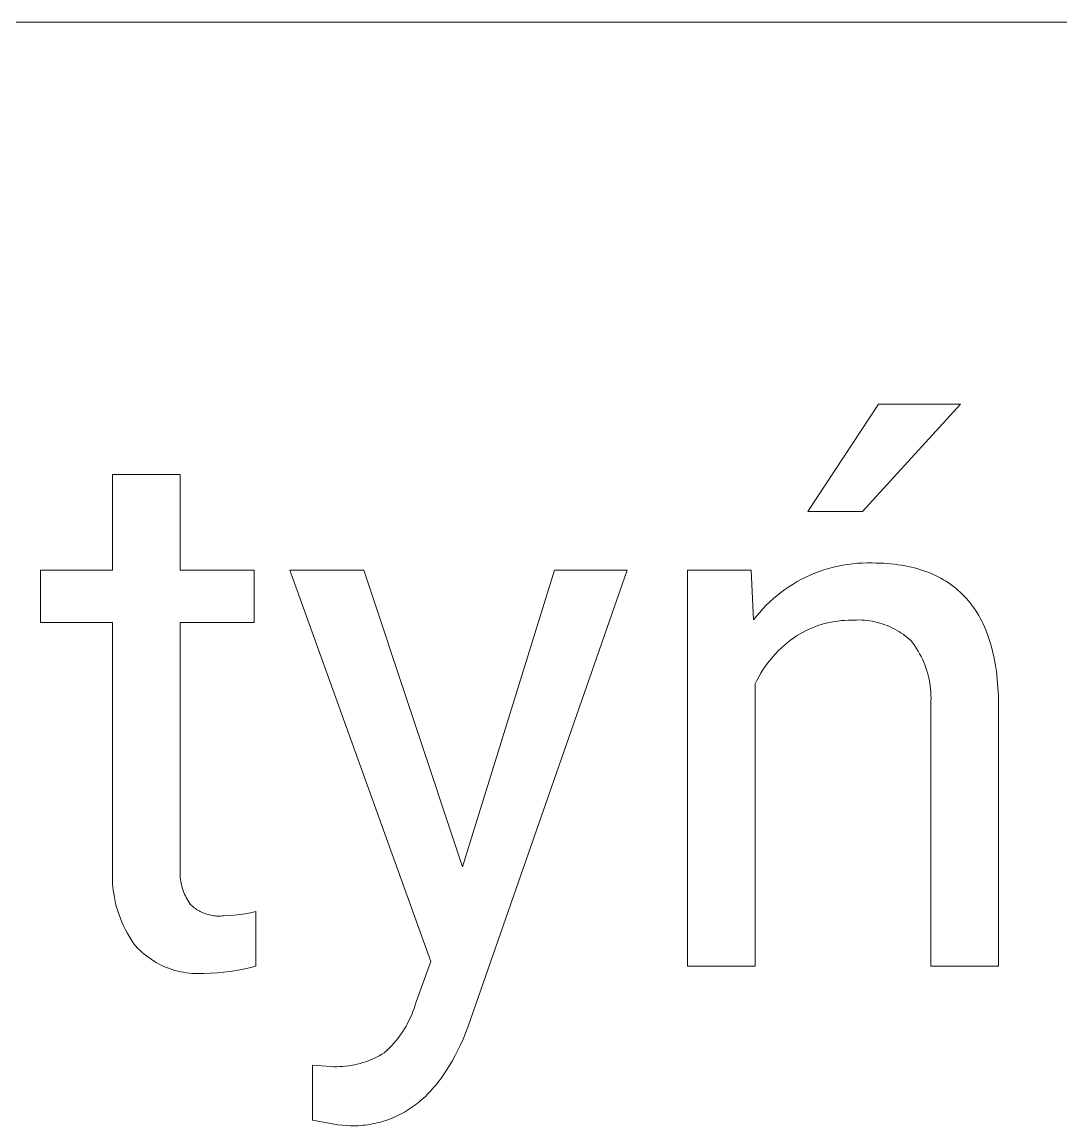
# Model space of a CAD drawing. Header units: millimetres. Extents: x 974 to 5700, y -47 to 3256.
# Drawn here: x 4826.1 to 4913.5, y 389 to 481.8 of the extents above; entities that cross this region are included whole.
import ezdxf

# ---------------------------------------------------------------- set-up
doc = ezdxf.new("R2010")
doc.units = ezdxf.units.MM
doc.header["$MEASUREMENT"] = 0
doc.layers.add('Domyślny', color=7, linetype='Continuous', true_color=0x000000)

msp = doc.modelspace()

# ---------------------------------------------------------------- linework, layer by layer
at = {"layer": 'Domyślny', "color": 18, "lineweight": 15, "true_color": 0x000000}
for p, q in [((5695.696, 481.767), (3913.938, 481.767)), ((4892.221, 440.639), (4898.155, 449.658)), ((4905.033, 449.658), (4896.801, 440.623)), ((4898.155, 449.658), (4905.033, 449.658)), ((4833.756, 435.697), (4833.756, 443.755)), ((4833.756, 443.755), (4839.438, 443.755)), ((4839.438, 443.755), (4839.438, 435.697)), ((4896.801, 440.623), (4892.221, 440.639)), ((4894.354, 435.955), (4894.753, 436.048)), ((4894.753, 436.048), (4895.155, 436.126)), ((4895.155, 436.126), (4895.56, 436.192)), ((4895.56, 436.192), (4895.967, 436.243)), ((4895.967, 436.243), (4896.375, 436.281)), ((4896.375, 436.281), (4896.784, 436.305)), ((4896.784, 436.305), (4897.194, 436.315)), ((4897.194, 436.315), (4897.604, 436.311)), ((4897.604, 436.311), (4897.93, 436.308)), ((4897.93, 436.308), (4898.252, 436.299)), ((4898.252, 436.299), (4898.568, 436.284)), ((4898.568, 436.284), (4898.879, 436.264)), ((4898.879, 436.264), (4899.186, 436.238)), ((4899.186, 436.238), (4899.487, 436.206)), ((4899.487, 436.206), (4899.783, 436.168)), ((4899.783, 436.168), (4900.074, 436.125)), ((4900.074, 436.125), (4900.36, 436.075)), ((4900.36, 436.075), (4900.641, 436.02)), ((4900.641, 436.02), (4900.916, 435.959)), ((4827.696, 431.305), (4827.696, 435.697)), ((4827.696, 435.697), (4833.756, 435.697)), ((4839.438, 435.697), (4845.655, 435.697)), ((4845.655, 435.697), (4845.655, 431.305)), ((4860.526, 402.806), (4848.658, 435.702)), ((4848.658, 435.702), (4854.875, 435.702)), ((4854.875, 435.702), (4863.17, 410.77)), ((4863.17, 410.77), (4870.914, 435.702)), ((4877.005, 435.702), (4863.627, 397.313)), ((4870.914, 435.702), (4877.005, 435.702)), ((4882.085, 402.439), (4882.085, 435.697)), ((4882.085, 435.697), (4887.452, 435.697)), ((4887.452, 435.697), (4887.641, 431.526)), ((4891.678, 434.938), (4892.044, 435.122)), ((4892.044, 435.122), (4892.416, 435.293)), ((4892.416, 435.293), (4892.795, 435.452)), ((4892.795, 435.452), (4893.178, 435.597)), ((4893.178, 435.597), (4893.566, 435.73)), ((4893.566, 435.73), (4893.958, 435.849)), ((4893.958, 435.849), (4894.354, 435.955)), ((4900.916, 435.959), (4901.187, 435.892)), ((4901.187, 435.892), (4901.453, 435.82)), ((4901.453, 435.82), (4901.713, 435.741)), ((4901.713, 435.741), (4901.969, 435.657)), ((4901.969, 435.657), (4902.219, 435.567)), ((4902.219, 435.567), (4902.464, 435.471)), ((4902.464, 435.471), (4902.704, 435.369)), ((4902.704, 435.369), (4902.94, 435.262)), ((4902.94, 435.262), (4903.17, 435.149)), ((4903.17, 435.149), (4903.394, 435.029)), ((4890.28, 434.083), (4890.618, 434.314)), ((4890.618, 434.314), (4890.964, 434.534)), ((4890.964, 434.534), (4891.318, 434.742)), ((4891.318, 434.742), (4891.678, 434.938)), ((4903.394, 435.029), (4903.614, 434.905)), ((4903.614, 434.905), (4903.829, 434.774)), ((4903.829, 434.774), (4904.039, 434.637)), ((4904.039, 434.637), (4904.243, 434.495)), ((4904.243, 434.495), (4904.443, 434.347)), ((4904.443, 434.347), (4904.637, 434.193)), ((4904.637, 434.193), (4904.826, 434.033)), ((4889.011, 433.047), (4889.315, 433.322)), ((4889.315, 433.322), (4889.628, 433.586)), ((4889.628, 433.586), (4889.95, 433.84)), ((4889.95, 433.84), (4890.28, 434.083)), ((4904.826, 434.033), (4905.011, 433.867)), ((4905.011, 433.867), (4905.19, 433.696)), ((4905.19, 433.696), (4905.364, 433.519)), ((4905.364, 433.519), (4905.533, 433.336)), ((4905.533, 433.336), (4905.696, 433.147)), ((4888.158, 432.162), (4888.432, 432.466)), ((4888.432, 432.466), (4888.717, 432.761)), ((4888.717, 432.761), (4889.011, 433.047)), ((4905.696, 433.147), (4905.855, 432.952)), ((4905.855, 432.952), (4906.009, 432.752)), ((4906.009, 432.752), (4906.157, 432.546)), ((4906.157, 432.546), (4906.301, 432.334)), ((4906.301, 432.334), (4906.439, 432.116)), ((4887.641, 431.526), (4887.894, 431.848)), ((4887.894, 431.848), (4888.158, 432.162)), ((4894.447, 431.394), (4894.165, 431.345)), ((4894.73, 431.434), (4894.447, 431.394)), ((4895.015, 431.464), (4894.73, 431.434)), ((4895.3, 431.484), (4895.015, 431.464)), ((4895.586, 431.494), (4895.3, 431.484)), ((4895.872, 431.494), (4895.586, 431.494)), ((4896.091, 431.51), (4895.872, 431.494)), ((4896.309, 431.518), (4896.091, 431.51)), ((4896.528, 431.519), (4896.309, 431.518)), ((4896.747, 431.512), (4896.528, 431.519)), ((4896.965, 431.498), (4896.747, 431.512)), ((4897.183, 431.477), (4896.965, 431.498)), ((4897.4, 431.448), (4897.183, 431.477)), ((4897.616, 431.413), (4897.4, 431.448)), ((4897.83, 431.37), (4897.616, 431.413)), ((4898.043, 431.319), (4897.83, 431.37)), ((4906.439, 432.116), (4906.572, 431.892)), ((4906.572, 431.892), (4906.701, 431.663)), ((4906.701, 431.663), (4906.824, 431.427)), ((4906.824, 431.427), (4906.941, 431.186)), ((4833.756, 431.305), (4827.696, 431.305)), ((4833.756, 410.671), (4833.756, 431.305)), ((4845.655, 431.305), (4839.438, 431.305)), ((4839.438, 431.305), (4839.438, 410.655)), ((4891.753, 430.469), (4891.505, 430.326)), ((4892.006, 430.603), (4891.753, 430.469)), ((4892.263, 430.728), (4892.006, 430.603)), ((4892.525, 430.844), (4892.263, 430.728)), ((4892.79, 430.951), (4892.525, 430.844)), ((4893.059, 431.049), (4892.79, 430.951)), ((4893.332, 431.137), (4893.059, 431.049)), ((4893.607, 431.216), (4893.332, 431.137)), ((4893.885, 431.285), (4893.607, 431.216)), ((4894.165, 431.345), (4893.885, 431.285)), ((4898.254, 431.262), (4898.043, 431.319)), ((4898.463, 431.198), (4898.254, 431.262)), ((4898.67, 431.126), (4898.463, 431.198)), ((4898.875, 431.048), (4898.67, 431.126)), ((4899.076, 430.963), (4898.875, 431.048)), ((4899.275, 430.871), (4899.076, 430.963)), ((4899.47, 430.773), (4899.275, 430.871)), ((4899.662, 430.668), (4899.47, 430.773)), ((4899.851, 430.557), (4899.662, 430.668)), ((4900.035, 430.439), (4899.851, 430.557)), ((4900.216, 430.316), (4900.035, 430.439)), ((4906.941, 431.186), (4907.054, 430.939)), ((4907.054, 430.939), (4907.162, 430.686)), ((4907.162, 430.686), (4907.265, 430.428)), ((4890.482, 429.602), (4890.221, 429.382)), ((4890.75, 429.813), (4890.482, 429.602)), ((4891.025, 430.015), (4890.75, 429.813)), ((4891.262, 430.175), (4891.025, 430.015)), ((4891.505, 430.326), (4891.262, 430.175)), ((4900.392, 430.186), (4900.216, 430.316)), ((4900.564, 430.051), (4900.392, 430.186)), ((4900.731, 429.91), (4900.564, 430.051)), ((4900.893, 429.763), (4900.731, 429.91)), ((4901.051, 429.557), (4900.893, 429.763)), ((4901.201, 429.346), (4901.051, 429.557)), ((4907.265, 430.428), (4907.362, 430.164)), ((4907.362, 430.164), (4907.455, 429.893)), ((4907.455, 429.893), (4907.542, 429.617)), ((4907.542, 429.617), (4907.624, 429.336)), ((4889.486, 428.671), (4889.258, 428.418)), ((4889.723, 428.916), (4889.486, 428.671)), ((4889.968, 429.154), (4889.723, 428.916)), ((4890.221, 429.382), (4889.968, 429.154)), ((4901.345, 429.131), (4901.201, 429.346)), ((4901.48, 428.91), (4901.345, 429.131)), ((4901.609, 428.685), (4901.48, 428.91)), ((4901.73, 428.456), (4901.609, 428.685)), ((4907.624, 429.336), (4907.701, 429.048)), ((4907.701, 429.048), (4907.773, 428.755)), ((4907.773, 428.755), (4907.84, 428.455)), ((4888.828, 427.888), (4888.626, 427.613)), ((4889.038, 428.157), (4888.828, 427.888)), ((4889.258, 428.418), (4889.038, 428.157)), ((4901.843, 428.223), (4901.73, 428.456)), ((4901.948, 427.986), (4901.843, 428.223)), ((4902.046, 427.746), (4901.948, 427.986)), ((4902.135, 427.503), (4902.046, 427.746)), ((4907.84, 428.455), (4907.902, 428.15)), ((4907.902, 428.15), (4907.958, 427.839)), ((4907.958, 427.839), (4908.01, 427.523)), ((4888.08, 426.748), (4887.918, 426.448)), ((4888.252, 427.043), (4888.08, 426.748)), ((4888.435, 427.331), (4888.252, 427.043)), ((4888.626, 427.613), (4888.435, 427.331)), ((4902.216, 427.257), (4902.135, 427.503)), ((4902.288, 427.008), (4902.216, 427.257)), ((4902.353, 426.757), (4902.288, 427.008)), ((4902.409, 426.505), (4902.353, 426.757)), ((4908.01, 427.523), (4908.056, 427.2)), ((4908.056, 427.2), (4908.134, 426.538)), ((4887.918, 426.448), (4887.767, 426.143)), ((4887.767, 426.143), (4887.767, 402.439)), ((4902.456, 426.25), (4902.409, 426.505)), ((4902.495, 425.994), (4902.456, 426.25)), ((4902.525, 425.736), (4902.495, 425.994)), ((4908.134, 426.538), (4908.191, 425.852)), ((4908.191, 425.852), (4908.228, 425.144)), ((4902.547, 425.478), (4902.525, 425.736)), ((4902.559, 425.22), (4902.547, 425.478)), ((4902.564, 424.961), (4902.559, 425.22)), ((4902.559, 424.702), (4902.564, 424.961)), ((4908.228, 425.144), (4908.244, 424.411)), ((4902.546, 424.443), (4902.559, 424.702)), ((4902.546, 402.439), (4902.546, 424.443)), ((4908.244, 424.411), (4908.244, 402.439)), ((4833.736, 410.007), (4833.741, 410.339)), ((4833.741, 410.339), (4833.756, 410.671)), ((4839.429, 410.496), (4839.426, 410.337)), ((4839.426, 410.337), (4839.429, 410.178)), ((4839.438, 410.655), (4839.429, 410.496)), ((4839.429, 410.178), (4839.436, 410.019)), ((4833.743, 409.676), (4833.736, 410.007)), ((4833.761, 409.344), (4833.743, 409.676)), ((4833.79, 409.014), (4833.761, 409.344)), ((4839.436, 410.019), (4839.45, 409.861)), ((4839.45, 409.861), (4839.468, 409.703)), ((4839.468, 409.703), (4839.492, 409.546)), ((4839.492, 409.546), (4839.521, 409.389)), ((4839.521, 409.389), (4839.556, 409.234)), ((4839.556, 409.234), (4839.596, 409.08)), ((4833.829, 408.684), (4833.79, 409.014)), ((4833.88, 408.356), (4833.829, 408.684)), ((4833.942, 408.03), (4833.88, 408.356)), ((4839.596, 409.08), (4839.641, 408.927)), ((4839.641, 408.927), (4839.691, 408.777)), ((4839.691, 408.777), (4839.747, 408.627)), ((4839.747, 408.627), (4839.807, 408.48)), ((4839.807, 408.48), (4839.873, 408.335)), ((4839.873, 408.335), (4839.943, 408.193)), ((4839.943, 408.193), (4840.018, 408.053)), ((4834.015, 407.706), (4833.942, 408.03)), ((4834.098, 407.385), (4834.015, 407.706)), ((4834.192, 407.067), (4834.098, 407.385)), ((4840.018, 408.053), (4840.098, 407.915)), ((4840.098, 407.915), (4840.183, 407.78)), ((4840.183, 407.78), (4840.272, 407.649)), ((4840.272, 407.649), (4840.357, 407.566)), ((4840.357, 407.566), (4840.445, 407.486)), ((4840.445, 407.486), (4840.536, 407.409)), ((4840.536, 407.409), (4840.629, 407.335)), ((4840.629, 407.335), (4840.725, 407.265)), ((4840.725, 407.265), (4840.823, 407.198)), ((4834.297, 406.752), (4834.192, 407.067)), ((4834.412, 406.44), (4834.297, 406.752)), ((4834.538, 406.133), (4834.412, 406.44)), ((4840.823, 407.198), (4840.924, 407.134)), ((4840.924, 407.134), (4841.026, 407.074)), ((4841.026, 407.074), (4841.131, 407.018)), ((4841.131, 407.018), (4841.237, 406.965)), ((4841.237, 406.965), (4841.346, 406.916)), ((4841.346, 406.916), (4841.456, 406.871)), ((4841.456, 406.871), (4841.567, 406.83)), ((4841.567, 406.83), (4841.68, 406.792)), ((4841.68, 406.792), (4841.794, 406.758)), ((4841.794, 406.758), (4841.909, 406.729)), ((4841.909, 406.729), (4842.025, 406.703)), ((4842.025, 406.703), (4842.142, 406.682)), ((4842.142, 406.682), (4842.26, 406.664)), ((4842.26, 406.664), (4842.378, 406.651)), ((4842.378, 406.651), (4842.496, 406.642)), ((4842.496, 406.642), (4842.615, 406.636)), ((4842.615, 406.636), (4842.734, 406.635)), ((4842.734, 406.635), (4842.853, 406.639)), ((4842.853, 406.639), (4842.971, 406.646)), ((4842.971, 406.646), (4843.09, 406.657)), ((4843.09, 406.657), (4843.545, 406.679)), ((4843.545, 406.679), (4844, 406.716)), ((4844, 406.716), (4844.452, 406.769)), ((4844.452, 406.769), (4844.903, 406.837)), ((4844.903, 406.837), (4845.352, 406.92)), ((4845.352, 406.92), (4845.797, 407.019)), ((4845.797, 407.019), (4845.797, 402.439)), ((4834.673, 405.83), (4834.538, 406.133)), ((4834.819, 405.532), (4834.673, 405.83)), ((4834.975, 405.239), (4834.819, 405.532)), ((4835.14, 404.951), (4834.975, 405.239)), ((4835.315, 404.669), (4835.14, 404.951)), ((4835.499, 404.393), (4835.315, 404.669)), ((4835.692, 404.123), (4835.499, 404.393)), ((4835.861, 403.944), (4835.692, 404.123)), ((4836.036, 403.771), (4835.861, 403.944)), ((4836.217, 403.604), (4836.036, 403.771)), ((4836.404, 403.443), (4836.217, 403.604)), ((4836.596, 403.289), (4836.404, 403.443)), ((4836.793, 403.142), (4836.596, 403.289)), ((4836.996, 403.002), (4836.793, 403.142)), ((4837.203, 402.868), (4836.996, 403.002)), ((4837.414, 402.742), (4837.203, 402.868)), ((4837.63, 402.624), (4837.414, 402.742)), ((4837.85, 402.513), (4837.63, 402.624)), ((4859.267, 399.422), (4860.526, 402.806)), ((4838.074, 402.41), (4837.85, 402.513)), ((4838.301, 402.314), (4838.074, 402.41)), ((4838.531, 402.227), (4838.301, 402.314)), ((4838.764, 402.147), (4838.531, 402.227)), ((4839, 402.076), (4838.764, 402.147)), ((4839.238, 402.013), (4839, 402.076)), ((4839.478, 401.958), (4839.238, 402.013)), ((4839.72, 401.912), (4839.478, 401.958)), ((4839.963, 401.874), (4839.72, 401.912)), ((4840.207, 401.845), (4839.963, 401.874)), ((4840.453, 401.824), (4840.207, 401.845)), ((4840.699, 401.811), (4840.453, 401.824)), ((4840.945, 401.807), (4840.699, 401.811)), ((4841.191, 401.812), (4840.945, 401.807)), ((4841.437, 401.825), (4841.191, 401.812)), ((4841.989, 401.837), (4841.437, 401.825)), ((4842.54, 401.868), (4841.989, 401.837)), ((4843.09, 401.918), (4842.54, 401.868)), ((4843.637, 401.986), (4843.09, 401.918)), ((4844.183, 402.072), (4843.637, 401.986)), ((4844.725, 402.176), (4844.183, 402.072)), ((4845.263, 402.298), (4844.725, 402.176)), ((4845.797, 402.439), (4845.263, 402.298)), ((4887.767, 402.439), (4882.085, 402.439)), ((4908.244, 402.439), (4902.546, 402.439)), ((4859.102, 398.878), (4859.189, 399.149)), ((4859.189, 399.149), (4859.267, 399.422)), ((4858.666, 397.831), (4858.788, 398.087)), ((4858.788, 398.087), (4858.901, 398.347)), ((4858.901, 398.347), (4859.006, 398.611)), ((4859.006, 398.611), (4859.102, 398.878)), ((4858.095, 396.85), (4858.25, 397.088)), ((4858.25, 397.088), (4858.397, 397.331)), ((4858.397, 397.331), (4858.535, 397.578)), ((4858.535, 397.578), (4858.666, 397.831)), ((4863.627, 397.313), (4863.428, 396.801)), ((4857.399, 395.953), (4857.584, 396.168)), ((4857.584, 396.168), (4857.762, 396.39)), ((4857.762, 396.39), (4857.932, 396.617)), ((4857.932, 396.617), (4858.095, 396.85)), ((4863.223, 396.306), (4863.01, 395.827)), ((4863.428, 396.801), (4863.223, 396.306)), ((4856.591, 395.156), (4856.803, 395.345)), ((4856.803, 395.345), (4857.008, 395.541)), ((4857.008, 395.541), (4857.207, 395.744)), ((4857.207, 395.744), (4857.399, 395.953)), ((4862.791, 395.365), (4862.564, 394.918)), ((4863.01, 395.827), (4862.791, 395.365)), ((4854.561, 394.248), (4854.799, 394.319)), ((4854.799, 394.319), (4855.034, 394.397)), ((4855.034, 394.397), (4855.267, 394.483)), ((4855.267, 394.483), (4855.496, 394.576)), ((4855.496, 394.576), (4855.723, 394.678)), ((4855.723, 394.678), (4855.946, 394.786)), ((4855.946, 394.786), (4856.165, 394.903)), ((4856.165, 394.903), (4856.38, 395.026)), ((4856.38, 395.026), (4856.591, 395.156)), ((4862.33, 394.488), (4862.089, 394.074)), ((4862.564, 394.918), (4862.33, 394.488)), ((4850.563, 389.49), (4850.563, 394.102)), ((4850.563, 394.102), (4852.105, 393.991)), ((4852.105, 393.991), (4852.353, 393.98)), ((4852.353, 393.98), (4852.601, 393.977)), ((4852.601, 393.977), (4852.849, 393.982)), ((4852.849, 393.982), (4853.097, 393.996)), ((4853.097, 393.996), (4853.344, 394.018)), ((4853.344, 394.018), (4853.59, 394.047)), ((4853.59, 394.047), (4853.835, 394.086)), ((4853.835, 394.086), (4854.079, 394.132)), ((4854.079, 394.132), (4854.321, 394.186)), ((4854.321, 394.186), (4854.561, 394.248)), ((4861.841, 393.677), (4861.586, 393.295)), ((4862.089, 394.074), (4861.841, 393.677)), ((4860.917, 392.413), (4860.778, 392.248)), ((4861.054, 392.581), (4860.917, 392.413)), ((4861.19, 392.754), (4861.054, 392.581)), ((4861.324, 392.93), (4861.19, 392.754)), ((4861.586, 393.295), (4861.324, 392.93)), ((4860.056, 391.487), (4859.906, 391.347)), ((4860.204, 391.632), (4860.056, 391.487)), ((4860.35, 391.78), (4860.204, 391.632)), ((4860.494, 391.932), (4860.35, 391.78)), ((4860.637, 392.088), (4860.494, 391.932)), ((4860.778, 392.248), (4860.637, 392.088)), ((4858.97, 390.593), (4858.808, 390.481)), ((4859.131, 390.708), (4858.97, 390.593)), ((4859.289, 390.828), (4859.131, 390.708)), ((4859.446, 390.952), (4859.289, 390.828)), ((4859.601, 391.08), (4859.446, 390.952)), ((4859.755, 391.212), (4859.601, 391.08)), ((4859.906, 391.347), (4859.755, 391.212)), ((4857.268, 389.659), (4857.089, 389.588)), ((4857.447, 389.734), (4857.268, 389.659)), ((4857.623, 389.814), (4857.447, 389.734)), ((4857.798, 389.897), (4857.623, 389.814)), ((4857.97, 389.984), (4857.798, 389.897)), ((4858.142, 390.075), (4857.97, 389.984)), ((4858.311, 390.171), (4858.142, 390.075)), ((4858.478, 390.27), (4858.311, 390.171)), ((4858.644, 390.374), (4858.478, 390.27)), ((4858.808, 390.481), (4858.644, 390.374)), ((4852.688, 389.096), (4850.563, 389.49)), ((4853.758, 389.002), (4852.688, 389.096)), ((4853.968, 389.004), (4853.758, 389.002)), ((4854.176, 389.01), (4853.968, 389.004)), ((4854.383, 389.02), (4854.176, 389.01)), ((4854.588, 389.034), (4854.383, 389.02)), ((4854.791, 389.053), (4854.588, 389.034)), ((4854.992, 389.075), (4854.791, 389.053)), ((4855.191, 389.101), (4854.992, 389.075)), ((4855.389, 389.132), (4855.191, 389.101)), ((4855.585, 389.166), (4855.389, 389.132)), ((4855.779, 389.205), (4855.585, 389.166)), ((4855.972, 389.248), (4855.779, 389.205)), ((4856.162, 389.294), (4855.972, 389.248)), ((4856.351, 389.345), (4856.162, 389.294)), ((4856.538, 389.4), (4856.351, 389.345)), ((4856.723, 389.459), (4856.538, 389.4)), ((4856.907, 389.521), (4856.723, 389.459)), ((4857.089, 389.588), (4856.907, 389.521))]:
    msp.add_line(p, q, dxfattribs=at)

doc.saveas('drawing.dxf')
